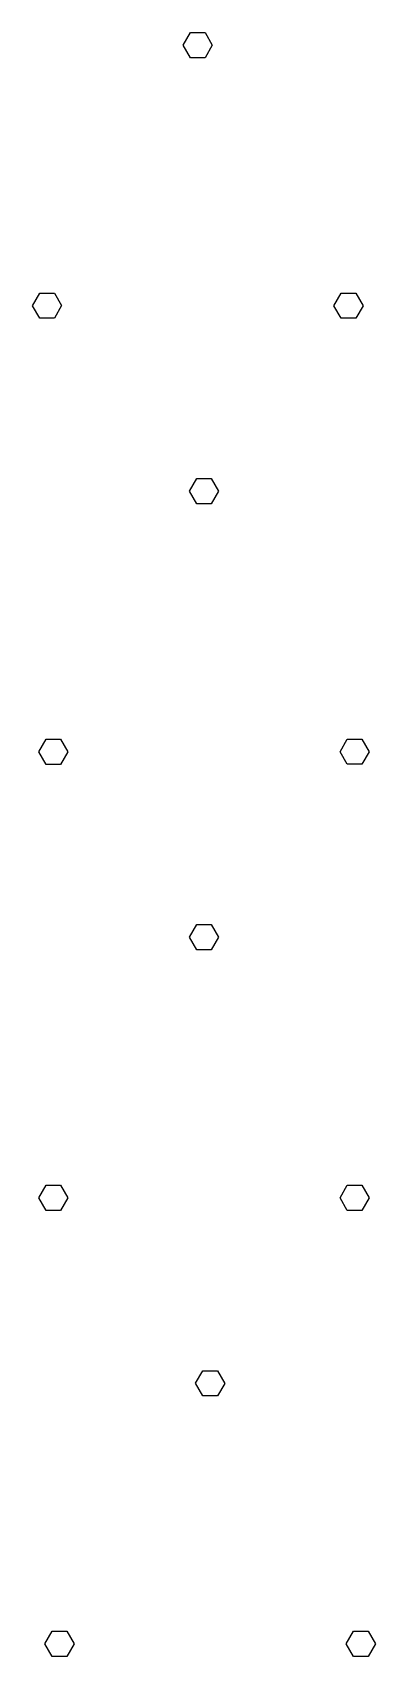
# Model space of a CAD drawing. Extents: x 12 to 101, y 29 to 450.
import ezdxf

# ---------------------------------------------------------------- set-up
doc = ezdxf.new("R2010")
doc.units = 0
doc.layers.add('Calque_1', color=7, linetype='CONTINUOUS')

msp = doc.modelspace()

# ---------------------------------------------------------------- linework, layer by layer
at = {"layer": 'Calque_1', "color": 1}
for p, q in [((51.232849, 446.683142), (53.110262, 449.949146)), ((53.122587, 443.410021), (51.232849, 446.683142)), ((53.110262, 449.949146), (56.877411, 449.94203)), ((56.877411, 449.94203), (58.767148, 446.66891)), ((58.767148, 446.66891), (56.889736, 443.402905)), ((56.889736, 443.402905), (53.122587, 443.410021)), ((12.261709, 379.168913), (14.151447, 382.442034)), ((14.139121, 375.902908), (12.261709, 379.168913)), ((14.151447, 382.442034), (17.918596, 382.449149)), ((19.796008, 379.183145), (17.906271, 375.910024)), ((17.918596, 382.449149), (19.796008, 379.183145)), ((90.191667, 379.176029), (92.081404, 382.434918)), ((92.081404, 375.91714), (90.191667, 379.176029)), ((92.081404, 382.434918), (95.860878, 382.434918)), ((95.860878, 382.434918), (97.750616, 379.176029)), ((97.750616, 379.176029), (95.860878, 375.91714)), ((17.906271, 375.910024), (14.139121, 375.902908)), ((95.860878, 375.91714), (92.081404, 375.91714)), ((52.842021, 331.124437), (54.719433, 334.390442)), ((54.719433, 334.390442), (58.486582, 334.383326)), ((58.486582, 334.383326), (60.37632, 331.110205)), ((54.731758, 327.851316), (52.842021, 331.124437)), ((60.37632, 331.110205), (58.498908, 327.844201)), ((58.498908, 327.844201), (54.731758, 327.851316)), ((13.870881, 263.610209), (15.760618, 266.88333)), ((15.760618, 266.88333), (19.527767, 266.890446)), ((19.527767, 266.890446), (21.40518, 263.624441)), ((91.800839, 263.617325), (93.690576, 266.876214)), ((93.690576, 266.876214), (97.47005, 266.876214)), ((97.47005, 266.876214), (99.359787, 263.617325)), ((15.748293, 260.344204), (13.870881, 263.610209)), ((21.40518, 263.624441), (19.515443, 260.35132)), ((93.690576, 260.358436), (91.800839, 263.617325)), ((99.359787, 263.617325), (97.47005, 260.358436)), ((19.515443, 260.35132), (15.748293, 260.344204)), ((97.47005, 260.358436), (93.690576, 260.358436)), ((52.842021, 215.565775), (54.719433, 218.83178)), ((54.719433, 218.83178), (58.486582, 218.824664)), ((58.486582, 218.824664), (60.37632, 215.551544)), ((54.731758, 212.292655), (52.842021, 215.565775)), ((60.37632, 215.551544), (58.498908, 212.285539)), ((58.498908, 212.285539), (54.731758, 212.292655)), ((13.870881, 148.051547), (15.760618, 151.324668)), ((15.748293, 144.785543), (13.870881, 148.051547)), ((15.760618, 151.324668), (19.527767, 151.331784)), ((21.40518, 148.065779), (19.515443, 144.792658)), ((19.527767, 151.331784), (21.40518, 148.065779)), ((91.800839, 148.058663), (93.690576, 151.317552)), ((93.690576, 144.799774), (91.800839, 148.058663)), ((93.690576, 151.317552), (97.47005, 151.317552)), ((97.47005, 151.317552), (99.359787, 148.058663)), ((99.359787, 148.058663), (97.47005, 144.799774)), ((19.515443, 144.792658), (15.748293, 144.785543)), ((97.47005, 144.799774), (93.690576, 144.799774)), ((54.452078, 100.007101), (56.32949, 103.273106)), ((56.32949, 103.273106), (60.096639, 103.26599)), ((60.096639, 103.26599), (61.986377, 99.992869)), ((56.341815, 96.73398), (54.452078, 100.007101)), ((61.986377, 99.992869), (60.108964, 96.726865)), ((60.108964, 96.726865), (56.341815, 96.73398)), ((15.480938, 32.492873), (17.370675, 35.765994)), ((17.370675, 35.765994), (21.137824, 35.773109)), ((21.137824, 35.773109), (23.015237, 32.507105)), ((93.410896, 32.499989), (95.300633, 35.758878)), ((95.300633, 35.758878), (99.080107, 35.758878)), ((99.080107, 35.758878), (100.969844, 32.499989)), ((17.35835, 29.226868), (15.480938, 32.492873)), ((23.015237, 32.507105), (21.1255, 29.233984)), ((95.300633, 29.2411), (93.410896, 32.499989)), ((100.969844, 32.499989), (99.080107, 29.2411)), ((21.1255, 29.233984), (17.35835, 29.226868)), ((99.080107, 29.2411), (95.300633, 29.2411))]:
    msp.add_line(p, q, dxfattribs=at)

doc.saveas('drawing.dxf')
